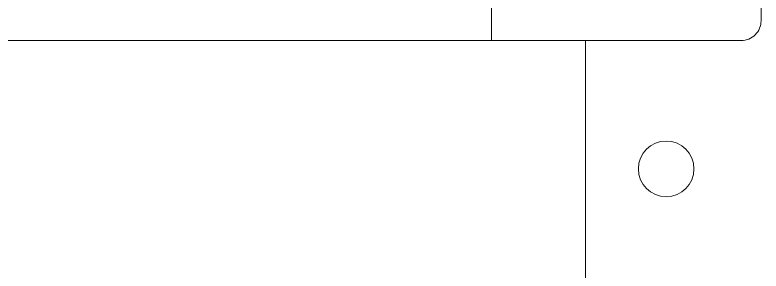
# Model space of a CAD drawing. Header units: inches. Extents: x 29 to 2254, y 8 to 2046.
# Drawn here: x 45.948 to 48.154, y 30.244 to 31 of the extents above; entities that cross this region are included whole.
import ezdxf

# ---------------------------------------------------------------- set-up
doc = ezdxf.new("R2010")
doc.units = ezdxf.units.IN
doc.header["$MEASUREMENT"] = 0

msp = doc.modelspace()

# ---------------------------------------------------------------- linework, layer by layer
at = {"color": 7, "linetype": 'Continuous', "lineweight": 18}
msp.add_line((47.6348, 30.9245), (47.6348, 16.556), dxfattribs=at)
msp.add_circle((47.8731, 30.5456), 0.0822, dxfattribs=at)
at = {"color": 0, "lineweight": 5}
for points in [[(47.3566, 30.9245), (47.3566, 30.9245), (47.3566, 32.4999), (47.3566, 32.4999)], [(48.1535, 30.9829), (48.1535, 30.9829), (48.1535, 32.4415), (48.1535, 32.4415)], [(47.3566, 30.9245), (47.3566, 30.9245), (31.3435, 30.9245), (31.3435, 30.9245)], [(47.3566, 30.9245), (47.3566, 30.9245), (47.3566, 30.9245), (47.3566, 30.9245)], [(47.3566, 30.9245), (47.3566, 30.9245), (48.0952, 30.9245), (48.0952, 30.9245)], [(48.0952, 30.9245), (48.0952, 30.9245), (48.0952, 30.9245), (48.0952, 30.9245)]]:
    msp.add_open_spline(points, degree=3, dxfattribs=at)
msp.add_open_spline([(48.0952, 30.9245), (48.1106, 30.9245), (48.1255, 30.9307), (48.1364, 30.9416), (48.1364, 30.9416), (48.1474, 30.9526), (48.1535, 30.9674), (48.1535, 30.9829)], degree=3, knots=[0, 0, 0, 0, 0.5, 0.5, 0.5, 0.5, 1, 1, 1, 1], dxfattribs=at)

doc.saveas('drawing.dxf')
